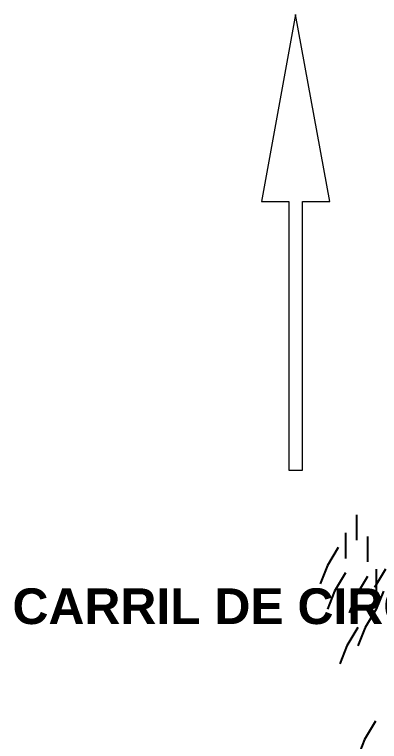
# Model space of a CAD drawing. Header units: metres. Extents: x 668617 to 675126, y 2286318 to 2293677.
# Drawn here: x 672143.235 to 672145.077, y 2287827.278 to 2287830.947 of the extents above; entities that cross this region are included whole.
import ezdxf

# ---------------------------------------------------------------- set-up
doc = ezdxf.new("R2010")
doc.units = ezdxf.units.M
doc.header["$MEASUREMENT"] = 0
doc.layers.add('DMTG_SECCIONES_VIALES', color=250, linetype='Continuous')
doc.styles.get("Standard").update_dxf_attribs({"font": 'arial.ttf'})

# ---------------------------------------------------------------- blocks, each defined once
blk = doc.blocks.new('a4')
at = {"color": 75}
for p, q in [((-2.1372, 5.6733), (-2.1372, 5.5448)), ((-2.1923, 5.5815), (-2.1923, 5.453)), ((-2.0821, 5.5632), (-2.0821, 5.4347)), ((-2.2291, 5.5081), (-2.2842, 5.4163)), ((-2.2842, 5.4163), (-2.3209, 5.3245)), ((-1.9902, 5.3979), (-2.0454, 5.3061)), ((-2.0382, 5.3978), (-2.0382, 5.2693)), ((-2.1923, 5.3796), (-2.2475, 5.2878)), ((-2.0821, 5.3612), (-2.1372, 5.2694)), ((-2.0382, 5.3427), (-2.0382, 5.2142)), ((-2.2475, 5.2878), (-2.2842, 5.196)), ((-2.0014, 5.2876), (-2.0382, 5.1958)), ((-2.1372, 5.2694), (-2.174, 5.1776)), ((-2.0382, 5.1958), (-2.0933, 5.104)), ((-2.13, 5.104), (-2.1851, 5.0122)), ((-2.0933, 5.104), (-2.13, 5.0122)), ((-2.1851, 5.0122), (-2.2219, 4.9204)), ((-2.0407, 4.6312), (-2.0959, 4.5393)), ((-2.0959, 4.5393), (-2.1326, 4.4475))]:
    blk.add_line(p, q, dxfattribs=at)

msp = doc.modelspace()

# ---------------------------------------------------------------- linework, layer by layer
at = {"layer": 'DMTG_SECCIONES_VIALES', "color": 18, "lineweight": 0, "true_color": 0x000000}
msp.add_lwpolyline([(672144.65355, 2287830.94704), (672144.48103, 2287830.00391), (672144.61905, 2287830.00391), (672144.61905, 2287828.64673), (672144.68805, 2287828.64673), (672144.68805, 2287830.00391), (672144.82607, 2287830.00391), (672144.65355, 2287830.94704)], dxfattribs=at)

# ---------------------------------------------------------------- block references
at = {"layer": 'DMTG_SECCIONES_VIALES', "color": 8}
msp.add_blockref('a4', (672147.09834, 2287822.74952), dxfattribs=at)

# ---------------------------------------------------------------- texts
at = {"layer": 'DMTG_SECCIONES_VIALES', "color": 30, "insert": (672146.42326, 2287828.05097), "char_height": 0.18, "attachment_point": 3}
msp.add_mtext_dynamic_manual_height_columns('{\\fArial|b1|i0|c0|p34;CARRIL DE CIRCULACÍON}', width=3.2066316, gutter_width=1, heights=[1.62792], dxfattribs=at)

doc.saveas('drawing.dxf')
